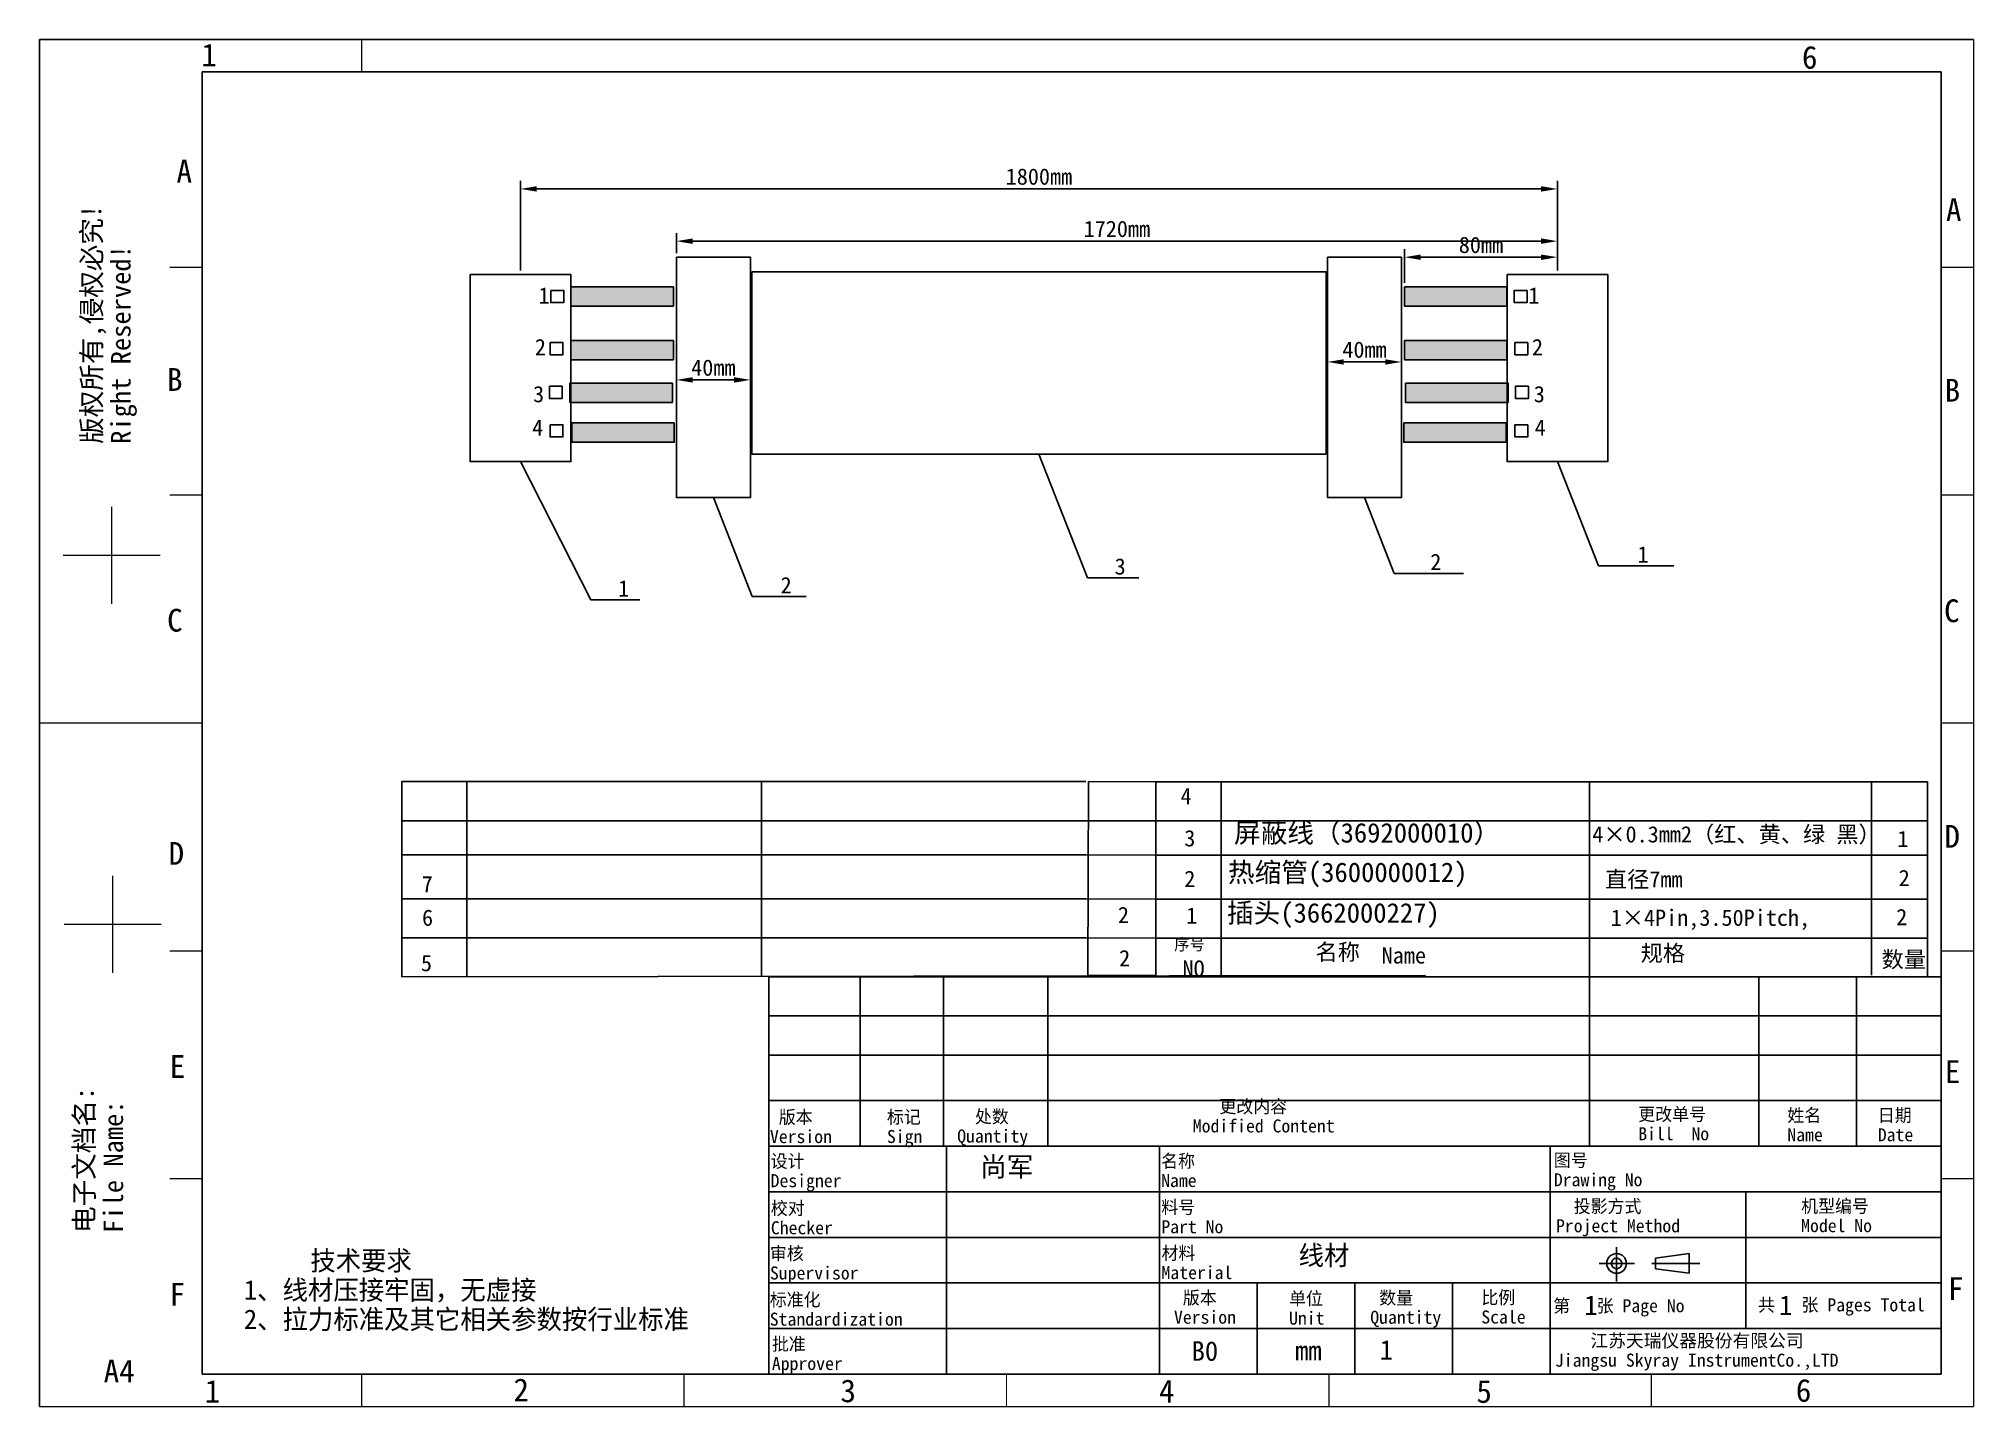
# Model space of a CAD drawing. Header units: millimetres. Extents: x 249 to 546, y 27 to 238.
import ezdxf

# ---------------------------------------------------------------- set-up
doc = ezdxf.new("R2010")
doc.units = ezdxf.units.MM
doc.styles.add('TEXTSTYLE_2', font='simfang_0.ttf')
doc.dimstyles.new('ISO-25', dxfattribs={"dimtxt": 2.5, "dimasz": 2.5, "dimexe": 1.25, "dimexo": 0.625, "dimtad": 1, "dimdsep": 46, "dimtxsty": 'Standard', "dimcen": 2.5, "dimadec": 0, "dimazin": 0, "dimtfac": 1, "dimtmove": 0, "dimatfit": 3, "dimfxl": 1, "dimarcsym": 0})

# ---------------------------------------------------------------- blocks, each defined once
blk = doc.blocks.new('*D32')
at = {"color": 0, "lineweight": -2}
for p, q in [((323.21, 201.98), (323.21, 215.77)), ((325.71, 214.52), (479.92, 214.52)), ((482.42, 201.98), (482.42, 215.77))]:
    blk.add_line(p, q, dxfattribs=at)
at = {"color": 0}
for points in [[(325.71, 214.94), (325.71, 214.11), (323.21, 214.52)], [(479.92, 214.94), (479.92, 214.11), (482.42, 214.52)]]:
    blk.add_solid(points, dxfattribs=at)
at = {"layer": 'Defpoints', "color": 0}
for p in [(482.42, 214.52), (323.21, 201.36), (482.42, 201.36)]:
    blk.add_point(p, dxfattribs=at)
at = {"color": 0, "insert": (402.81, 216.4), "char_height": 2.5, "attachment_point": 5}
blk.add_mtext('1800mm', dxfattribs=at)
blk = doc.blocks.new('*D33')
at = {"color": 0, "lineweight": -2}
for p, q in [((347.15, 184.95), (347.15, 183.94)), ((349.65, 185.19), (356, 185.19)), ((358.5, 184.95), (358.5, 183.94))]:
    blk.add_line(p, q, dxfattribs=at)
at = {"color": 0}
for points in [[(349.65, 185.61), (349.65, 184.77), (347.15, 185.19)], [(356, 185.61), (356, 184.77), (358.5, 185.19)]]:
    blk.add_solid(points, dxfattribs=at)
at = {"layer": 'Defpoints', "color": 0}
for p in [(347.15, 185.58), (358.5, 185.58), (358.5, 185.19)]:
    blk.add_point(p, dxfattribs=at)
at = {"color": 0, "insert": (352.82, 187.06), "char_height": 2.5, "attachment_point": 5}
blk.add_mtext('40mm', dxfattribs=at)
blk = doc.blocks.new('*D35')
at = {"color": 0, "lineweight": -2}
for p, q in [((447.12, 186.2), (447.12, 189.2)), ((449.62, 187.95), (455.98, 187.95)), ((458.48, 186.2), (458.48, 189.2))]:
    blk.add_line(p, q, dxfattribs=at)
at = {"color": 0}
for points in [[(449.62, 188.36), (449.62, 187.53), (447.12, 187.95)], [(455.98, 188.36), (455.98, 187.53), (458.48, 187.95)]]:
    blk.add_solid(points, dxfattribs=at)
at = {"layer": 'Defpoints', "color": 0}
for p in [(458.48, 187.95), (447.12, 185.58), (458.48, 185.58)]:
    blk.add_point(p, dxfattribs=at)
at = {"color": 0, "insert": (452.8, 189.82), "char_height": 2.5, "attachment_point": 5}
blk.add_mtext('40mm', dxfattribs=at)
blk = doc.blocks.new('*D36')
at = {"color": 0, "lineweight": -2}
for p, q in [((458.94, 200.11), (458.94, 205.29)), ((482.42, 202.61), (482.42, 205.29)), ((479.92, 204.04), (461.44, 204.04))]:
    blk.add_line(p, q, dxfattribs=at)
at = {"color": 0}
for points in [[(461.44, 204.45), (461.44, 203.62), (458.94, 204.04)], [(479.92, 204.45), (479.92, 203.62), (482.42, 204.04)]]:
    blk.add_solid(points, dxfattribs=at)
at = {"layer": 'Defpoints', "color": 0}
for p in [(458.94, 204.04), (458.94, 199.48), (482.42, 201.98)]:
    blk.add_point(p, dxfattribs=at)
at = {"color": 0, "insert": (470.68, 205.91), "char_height": 2.5, "attachment_point": 5}
blk.add_mtext('80mm', dxfattribs=at)
blk = doc.blocks.new('*D37')
at = {"color": 0, "lineweight": -2}
for p, q in [((347.15, 204.66), (347.15, 207.75)), ((479.92, 206.5), (349.65, 206.5)), ((482.42, 203.23), (482.42, 207.75))]:
    blk.add_line(p, q, dxfattribs=at)
at = {"color": 0}
for points in [[(349.65, 206.92), (349.65, 206.08), (347.15, 206.5)], [(479.92, 206.92), (479.92, 206.08), (482.42, 206.5)]]:
    blk.add_solid(points, dxfattribs=at)
at = {"layer": 'Defpoints', "color": 0}
for p in [(347.15, 206.5), (347.15, 204.04), (482.42, 202.61)]:
    blk.add_point(p, dxfattribs=at)
at = {"color": 0, "insert": (414.78, 208.37), "char_height": 2.5, "attachment_point": 5}
blk.add_mtext('1720mm', dxfattribs=at)

msp = doc.modelspace()

# ---------------------------------------------------------------- hatches: boundary and pattern name
h = msp.add_hatch(color=256)
h.set_gradient(color1=(255, 255, 0), one_color=1, tint=1)
h.paths.add_polyline_path([(346.691, 199.482), (330.948, 199.482), (330.948, 196.524), (346.691, 196.524)])
h = msp.add_hatch(color=256)
h.set_gradient(color1=(255, 255, 0), one_color=1, tint=1)
h.paths.add_polyline_path([(458.935, 199.482), (474.678, 199.482), (474.678, 196.524), (458.935, 196.524)])
h = msp.add_hatch(color=256)
h.set_gradient(color1=(0, 255, 0), one_color=1, tint=1)
h.paths.add_polyline_path([(346.691, 191.231), (330.948, 191.231), (330.948, 188.273), (346.691, 188.273)])
h = msp.add_hatch(color=256)
h.set_gradient(color1=(0, 255, 0), one_color=1, tint=1)
h.paths.add_polyline_path([(458.935, 191.231), (474.678, 191.231), (474.678, 188.273), (458.935, 188.273)])
h = msp.add_hatch(color=256)
h.set_gradient(color1=(255, 0, 0), one_color=1, tint=1)
h.paths.add_polyline_path([(346.535, 184.692), (330.792, 184.692), (330.792, 181.734), (346.535, 181.734)])
h = msp.add_hatch(color=256)
h.set_gradient(color1=(255, 0, 0), one_color=1, tint=1)
h.paths.add_polyline_path([(459.091, 184.692), (474.834, 184.692), (474.834, 181.734), (459.091, 181.734)])
h = msp.add_hatch(color=256)
h.set_gradient(color1=(51, 51, 51), one_color=1, tint=1)
h.paths.add_polyline_path([(346.812, 178.579), (331.07, 178.579), (331.07, 175.621), (346.812, 175.621)])
h = msp.add_hatch(color=256)
h.set_gradient(color1=(51, 51, 51), one_color=1, tint=1)
h.paths.add_polyline_path([(458.814, 178.579), (474.556, 178.579), (474.556, 175.621), (458.814, 175.621)])

# ---------------------------------------------------------------- linework, layer by layer
at = {"linetype": 'Continuous'}
for p, q in [((249.331, 27.495), (249.331, 237.495)), ((249.331, 237.495), (546.331, 237.495)), ((274.331, 32.495), (274.331, 232.495)), ((274.331, 232.495), (541.331, 232.495)), ((541.331, 32.495), (541.331, 232.495)), ((361.331, 32.495), (361.331, 93.495)), ((361.331, 93.495), (541.331, 93.495)), ((375.341, 67.495), (375.341, 93.495)), ((388.178, 67.495), (388.178, 93.495)), ((404.196, 67.495), (404.196, 93.495)), ((487.331, 67.495), (487.331, 93.495)), ((513.331, 67.495), (513.331, 93.495)), ((528.331, 67.495), (528.331, 93.495)), ((361.331, 87.495), (541.331, 87.495)), ((361.331, 81.495), (541.331, 81.495)), ((361.331, 74.495), (541.331, 74.495)), ((361.331, 67.495), (541.331, 67.495)), ((388.6, 32.495), (388.6, 67.495)), ((421.331, 32.495), (421.331, 67.495)), ((481.331, 32.495), (481.331, 67.495)), ((361.331, 60.495), (541.331, 60.495)), ((511.331, 39.495), (511.331, 60.495)), ((361.331, 53.495), (541.331, 53.495)), ((491.505, 51.985), (491.505, 46.705)), ((502.667, 50.993), (497.492, 50.289)), ((502.667, 50.993), (502.667, 47.971)), ((488.822, 49.482), (494.282, 49.482)), ((496.923, 49.482), (504.277, 49.482)), ((497.492, 50.289), (497.492, 48.675)), ((497.492, 48.675), (502.667, 47.971)), ((361.331, 46.495), (541.331, 46.495)), ((436.331, 32.495), (436.331, 46.495)), ((451.331, 32.495), (451.331, 46.495)), ((466.331, 32.495), (466.331, 46.495)), ((361.331, 39.495), (541.331, 39.495)), ((274.331, 32.495), (541.331, 32.495))]:
    msp.add_line(p, q, dxfattribs=at)
for p, q in [((323.21, 172.642), (334.004, 151.4)), ((402.813, 173.788), (410.28, 154.77)), ((482.416, 172.642), (488.705, 156.625)), ((352.824, 167.115), (358.798, 151.901)), ((452.802, 167.115), (457.374, 155.472)), ((410.28, 154.77), (418.152, 154.77)), ((457.374, 155.472), (467.99, 155.472)), ((488.705, 156.625), (500.297, 156.625)), ((358.798, 151.901), (367.063, 151.901)), ((334.004, 151.4), (341.518, 151.4)), ((410.417, 123.486), (420.771, 123.444)), ((409.992, 117.486), (420.771, 117.444)), ((304.986, 112.24), (409.994, 112.24)), ((409.994, 112.24), (420.771, 112.199)), ((420.765, 112.199), (539.261, 112.199)), ((409.992, 105.486), (420.771, 105.444)), ((409.992, 99.486), (420.771, 99.444)), ((462.185, 93.695), (304.992, 93.486)), ((410.306, 93.695), (420.771, 93.695))]:
    msp.add_line(p, q)
at = {"linetype": 'Continuous', "lineweight": -3}
for p, q in [((304.992, 123.486), (409.992, 123.486)), ((304.992, 93.486), (304.992, 123.486)), ((314.992, 93.486), (314.992, 123.486)), ((360.189, 93.486), (360.189, 123.486)), ((410.306, 93.695), (410.417, 123.486)), ((420.771, 123.444), (539.261, 123.444)), ((420.771, 93.444), (420.771, 123.444)), ((430.771, 93.444), (430.771, 123.444)), ((487.373, 93.444), (487.373, 123.444)), ((530.647, 93.764), (530.647, 123.444)), ((539.261, 93.444), (539.261, 123.444)), ((541.331, 93.495), (541.331, 123.495)), ((304.992, 117.486), (409.992, 117.486)), ((420.771, 117.444), (539.261, 117.444)), ((304.992, 105.486), (409.992, 105.486)), ((420.771, 105.444), (539.261, 105.444)), ((304.992, 99.486), (409.992, 99.486)), ((420.771, 99.444), (539.261, 99.444))]:
    msp.add_line(p, q, dxfattribs=at)
at = {"linetype": 'Continuous', "lineweight": 0}
msp.add_line((387.881, 93.695), (387.881, 93.695), dxfattribs=at)
at = {"linetype": 'Continuous', "const_width": 0.2}
for points in [[(298.831, 232.495), (298.831, 237.495)], [(546.331, 27.495), (546.331, 237.495)], [(274.331, 202.495), (269.331, 202.495)], [(541.331, 202.495), (546.331, 202.495)], [(274.331, 167.495), (269.331, 167.495)], [(541.331, 167.495), (546.331, 167.495)], [(260.447, 165.719), (260.447, 150.763)], [(252.969, 158.241), (267.925, 158.241)], [(274.331, 132.495), (249.331, 132.495)], [(541.331, 132.495), (546.331, 132.495)], [(260.594, 109.031), (260.594, 94.075)], [(253.116, 101.553), (268.072, 101.553)], [(274.331, 97.495), (269.331, 97.495)], [(541.331, 97.495), (546.331, 97.495)], [(274.331, 62.495), (269.331, 62.495)], [(541.331, 62.495), (546.331, 62.495)], [(298.831, 32.495), (298.831, 27.495)], [(348.331, 32.495), (348.331, 27.495)], [(397.831, 32.495), (397.831, 27.495)], [(447.331, 32.495), (447.331, 27.495)], [(496.831, 32.495), (496.831, 27.495)], [(249.331, 27.495), (546.331, 27.495)]]:
    msp.add_lwpolyline(points, dxfattribs=at)
for points in [[(347.146, 204.036), (358.502, 204.036), (358.502, 167.115), (347.146, 167.115)], [(458.48, 204.036), (447.124, 204.036), (447.124, 167.115), (458.48, 167.115)], [(315.476, 201.359), (330.944, 201.359), (330.944, 172.642), (315.476, 172.642)], [(346.691, 199.482), (330.948, 199.482), (330.948, 196.524), (346.691, 196.524)], [(358.725, 201.812), (446.901, 201.812), (446.901, 173.788), (358.725, 173.788)], [(458.935, 199.482), (474.678, 199.482), (474.678, 196.524), (458.935, 196.524)], [(490.15, 201.359), (474.681, 201.359), (474.681, 172.642), (490.15, 172.642)], [(327.858, 198.932), (329.836, 198.932), (329.836, 197.065), (327.858, 197.065)], [(477.768, 198.932), (475.79, 198.932), (475.79, 197.065), (477.768, 197.065)], [(327.748, 190.918), (329.726, 190.918), (329.726, 189.051), (327.748, 189.051)], [(346.691, 191.231), (330.948, 191.231), (330.948, 188.273), (346.691, 188.273)], [(458.935, 191.231), (474.678, 191.231), (474.678, 188.273), (458.935, 188.273)], [(477.878, 190.918), (475.9, 190.918), (475.9, 189.051), (477.878, 189.051)], [(346.535, 184.692), (330.792, 184.692), (330.792, 181.734), (346.535, 181.734)], [(459.091, 184.692), (474.834, 184.692), (474.834, 181.734), (459.091, 181.734)], [(327.638, 184.221), (329.616, 184.221), (329.616, 182.354), (327.638, 182.354)], [(477.988, 184.221), (476.01, 184.221), (476.01, 182.354), (477.988, 182.354)], [(346.812, 178.579), (331.07, 178.579), (331.07, 175.621), (346.812, 175.621)], [(458.814, 178.579), (474.556, 178.579), (474.556, 175.621), (458.814, 175.621)], [(327.748, 178.292), (329.726, 178.292), (329.726, 176.426), (327.748, 176.426)], [(477.878, 178.292), (475.9, 178.292), (475.9, 176.426), (477.878, 176.426)]]:
    msp.add_lwpolyline(points, close=True)
at = {"linetype": 'Continuous'}
for radius in [1.511, 0.807]:
    msp.add_circle((491.505, 49.482), radius, dxfattribs=at)

# ---------------------------------------------------------------- texts
at = {"linetype": 'Continuous', "char_height": 3.5, "line_spacing_factor": 0.9, "style": 'TEXTSTYLE_2'}
for s, insert, width, attachment_point in [('1', (274.208, 236.84), 2.42804, 1), ('6', (519.973, 236.485), 2.42804, 1), ('A', (272.77, 218.996), 2.42804, 3), ('A', (542.085, 213.083), 2.42804, 1), ('B', (268.935, 187.006), 2.42804, 1), ('B', (541.874, 185.351), 2.42804, 1), ('C', (268.947, 150.029), 2.42804, 1), ('C', (541.794, 151.478), 2.42804, 1), ('D\\P ', (541.853, 116.832), 2.42804, 1), ('D', (269.178, 114.217), 2.42804, 1), ('E', (269.351, 81.496), 2.42804, 1), ('E', (541.923, 80.688), 2.42804, 1), ('F', (269.333, 46.51), 2.42804, 1), ('F', (542.397, 47.356), 2.42804, 1), ('A4', (259.205, 34.724), 4.85609, 1), ('1', (274.723, 31.598), 2.42804, 1), ('2', (322.126, 31.823), 2.42804, 1), ('3', (372.333, 31.674), 2.42804, 1), ('4', (421.234, 31.626), 2.42804, 1), ('5', (469.98, 31.578), 2.42804, 1), ('6', (519.024, 31.745), 2.42804, 1)]:
    msp.add_mtext(s, dxfattribs=dict(at, insert=insert, width=width, attachment_point=attachment_point))
at = {"linetype": 'Continuous', "attachment_point": 1, "rotation": 90, "line_spacing_factor": 0.9, "style": 'TEXTSTYLE_2'}
for s, insert, char_height, width in [('版权所有,侵权必究!\\PRight Reserved!', (255.848, 175.369), 2.99125, 37.26366), ('电子文档名:\\PFile Name:', (254.701, 54.177), 2.9912, 22.77101)]:
    msp.add_mtext(s, dxfattribs=dict(at, insert=insert, char_height=char_height, width=width))
for s, insert, char_height, width, attachment_point in [('{\\fSimSun|b0|i0|c0|p2;1}', (325.972, 199.404), 2.5, 4.48889, 1), ('{\\fSimSun|b0|i0|c0|p2;1}', (479.654, 199.404), 2.5, 4.48889, 3), ('{\\fSimSun|b0|i0|c134|p2;2}', (325.415, 191.481), 2.5, 4.48889, 1), ('{\\fSimSun|b0|i0|c134|p2;2}', (480.211, 191.481), 2.5, 4.48889, 3), ('{\\fSimSun|b0|i0|c134|p2;3}', (325.137, 184.254), 2.5, 4.48889, 1), ('{\\fSimSun|b0|i0|c134|p2;3}', (480.489, 184.254), 2.5, 4.48889, 3), ('{\\fSimSun|b0|i0|c134|p2;4}', (324.998, 179.111), 2.5, 4.48889, 1), ('{\\fSimSun|b0|i0|c134|p2;4}', (480.628, 179.111), 2.5, 4.48889, 3), ('{\\fSimSun|b0|i0|c134|p2;3}', (414.433, 157.785), 2.5, 4.48889, 1), ('{\\fSimSun|b0|i0|c0|p2;2}', (462.898, 158.486), 2.5, 4.48889, 1), ('{\\fSimSun|b0|i0|c134|p2;1}', (494.717, 159.64), 2.5, 4.48889, 1), ('{\\fSimSun|b0|i0|c0|p2;2}', (363.146, 154.915), 2.5, 4.48889, 1), ('{\\fSimSun|b0|i0|c0|p2;1}', (338.199, 154.415), 2.5, 4.48889, 1), ('{\\fSimSun|b0|i0|c0|p2;4}', (424.555, 122.525), 2.5, 5.40375, 1), ('{\\fSimSun|b0|i0|c0|p2;3}', (425.126, 116.045), 2.5, 4.48889, 1), ('{\\fSimSun|b0|i0|c134|p2;屏蔽线（\\fSimSun|b0|i0|c0|p2;3692000010\\fSimSun|b0|i0|c134|p2;）}', (432.762, 117.13), 3, 52.764, 1), ('{\\fSimSun|b0|i0|c0|p2;4×0.3mm2\\fSimSun|b0|i0|c134|p2;（红、黄、绿 黑）}', (487.781, 116.648), 2.5, 59.77735, 1), ('{\\fSimSun|b0|i0|c134|p2;直径\\fSimSun|b0|i0|c0|p2;7mm}', (489.71, 109.738), 2.5, 24.62788, 1), ('7', (308.049, 108.994), 2.5, 7.83548, 1), ('{\\fSimSun|b0|i0|c0|p2;2}', (425.126, 109.815), 2.5, 4.48889, 1), ('{\\fSimSun|b0|i0|c134|p2;2}', (414.938, 104.264), 2.5, 5.46605, 1), ('{\\fSimSun|b0|i0|c0|p2;1}', (425.416, 104.162), 2.5, 4.48889, 1), ('{\\fSimSun|b0|i0|c134|p2;插头(3662000227)}', (431.682, 104.833), 3, 52.764, 1), ('6', (308.087, 103.843), 2.5, 7.83548, 1), ('{\\fSimSun|b0|i0|c0|p2;1×4Pin,3.50Pitch,}', (490.606, 103.839), 2.5, 53.025, 1), ('5', (307.918, 96.872), 2.5, 10, 1), ('{\\fSimSun|b0|i0|c134|p2;2}', (415.126, 97.627), 2.5, 5.46605, 1)]:
    msp.add_mtext(s, dxfattribs=dict(insert=insert, char_height=char_height, width=width, attachment_point=attachment_point))
at = {"linetype": 'Continuous', "lineweight": -3, "char_height": 2.5, "attachment_point": 1}
for s, insert, width in [('{\\fSimSun|b0|i0|c0|p2;1}', (534.614, 115.944), 3.82703), ('{\\fSimSun|b0|i0|c134|p2;2}', (534.819, 109.944), 3.72973), ('{\\fSimSun|b0|i0|c134|p2;2}', (534.434, 103.944), 3.72973), ('{\\fSimSun|b0|i0|c0|p2;NO}', (424.858, 96.029), 4.04324), ('{\\fSimSun|b0|i0|c0|p2;Name}', (455.444, 98.053), 6.81081)]:
    msp.add_mtext(s, dxfattribs=dict(at, insert=insert, width=width))
at = {"linetype": 'Continuous', "attachment_point": 1, "line_spacing_factor": 0.9}
for s, insert, char_height, width in [('{\\fSimSun|b0|i0|c134|p2;热缩管(3600000012)}', (431.835, 111.071), 3, 44.47994), ('   更改内容\\PModified Content', (426.437, 74.609), 2, 45.80974), (' 版本\\PVersion', (361.506, 72.975), 2, 9.71218), ('标记\\PSign', (379.472, 72.986), 2, 10.61752), ('  处数\\PQuantity', (390.267, 73.056), 2, 14.09474), ('更改单号\\PBill  No', (494.835, 73.407), 2, 18.15195), ('姓名\\PName', (517.73, 73.255), 2, 5.54982), ('日期\\PDate', (531.617, 73.254), 2, 5.54982), ('设计\\PDesigner', (361.616, 66.202), 2, 11.09963), ('{\\fSimSun|b0|i0|c134|p2;尚军}', (393.782, 65.843), 3, 22.85978), ('名称\\PName', (421.572, 66.232), 2, 5.54982), ('图号\\PDrawing No', (481.875, 66.348), 2, 23.83262), ('  投影方式\\PProject Method', (482.206, 59.272), 2, 29.17821), ('机型编号\\PModel No', (519.846, 59.296), 2, 11.09963), ('校对\\PChecker', (361.645, 58.969), 2, 9.71218), ('料号\\PPart No', (421.606, 59.124), 2, 9.71218), ('     技术要求\\P1、线材压接牢固，无虚接\\P2、拉力标准及其它相关参数按行业标准\\P ', (280.729, 51.419), 3, 72.65314), ('审核\\PSupervisor', (361.512, 52.026), 2, 13.87454), ('材料\\PMaterial', (421.633, 52.084), 2, 11.09963), ('线材', (442.679, 52.236), 3, 8.30258), ('标准化\\PStandardization', (361.481, 44.936), 2, 20.81181), (' 版本\\PVersion', (423.544, 45.236), 2, 9.71218), ('单位\\PUnit', (441.218, 45.092), 2, 5.54982), (' 数量\\PQuantity', (453.693, 45.222), 2, 11.09963), ('比例\\PScale', (470.739, 45.263), 2, 6.93727), ('第   张 Page No', (481.774, 43.992), 2, 28.79031), ('1', (486.544, 44.579), 3, 2.08118), ('共   张 Pages Total', (513.222, 44.13), 2, 26.34686), ('1', (516.456, 44.579), 3, 2.08118), ('    {\\fFangSong_GB2312|b0|i0|c134|p49;江苏天瑞仪器股份有限公司}\\PJiangsu Skyray InstrumentCo.,LTD', (482.048, 38.635), 2, 61.46143), ('批准\\PApprover', (361.805, 38.118), 2, 11.09963), ('B0', (426.252, 37.538), 3, 4.16236), ('mm', (442.137, 37.611), 3, 4.16236), ('1', (455.129, 37.711), 3, 2.08118)]:
    msp.add_mtext(s, dxfattribs=dict(at, insert=insert, char_height=char_height, width=width))
at = {"color": 7, "linetype": 'Continuous', "lineweight": -3, "attachment_point": 1}
for s, insert, char_height, width in [('序号', (423.596, 99.393), 1.8, 9.69265), ('{\\fSimSun|b0|i0|c134|p2;名称}', (445.279, 98.577), 2.5, 11.06526), ('{\\fSimSun|b0|i0|c134|p2;规格}', (495.203, 98.397), 2.5, 12.06), ('{\\fSimSun|b0|i0|c134|p2;数量}', (532.202, 97.44), 2.5, 9.42222)]:
    msp.add_mtext(s, dxfattribs=dict(at, insert=insert, char_height=char_height, width=width))

# ---------------------------------------------------------------- dimensions: what is measured, and where the dimension line sits
dim = msp.add_linear_dim(base=(482.416, 214.524), p1=(323.21, 201.359), p2=(482.416, 201.359), text='1800mm', dimstyle='ISO-25')
dim.commit()
dim.dimension.update_dxf_attribs({"geometry": '*D32', "text_midpoint": (402.813, 214.524), "dimtype": 160})
for base, p1, p2, text, picture, middle in [((347.146, 206.499), (482.416, 202.609), (347.146, 204.036), '1720mm', '*D37', (414.781, 208.374)), ((458.935, 204.036), (482.416, 201.984), (458.935, 199.482), '80mm', '*D36', (470.676, 205.911)), ((458.48, 187.947), (447.124, 185.576), (458.48, 185.576), '40mm', '*D35', (452.802, 189.822)), ((358.502, 185.188), (347.146, 185.576), (358.502, 185.576), '40mm', '*D33', (352.824, 187.063))]:
    dim = msp.add_linear_dim(base=base, p1=p1, p2=p2, text=text, dimstyle='ISO-25')
    dim.commit()
    dim.dimension.update_dxf_attribs({"geometry": picture, "text_midpoint": middle})

doc.saveas('drawing.dxf')
